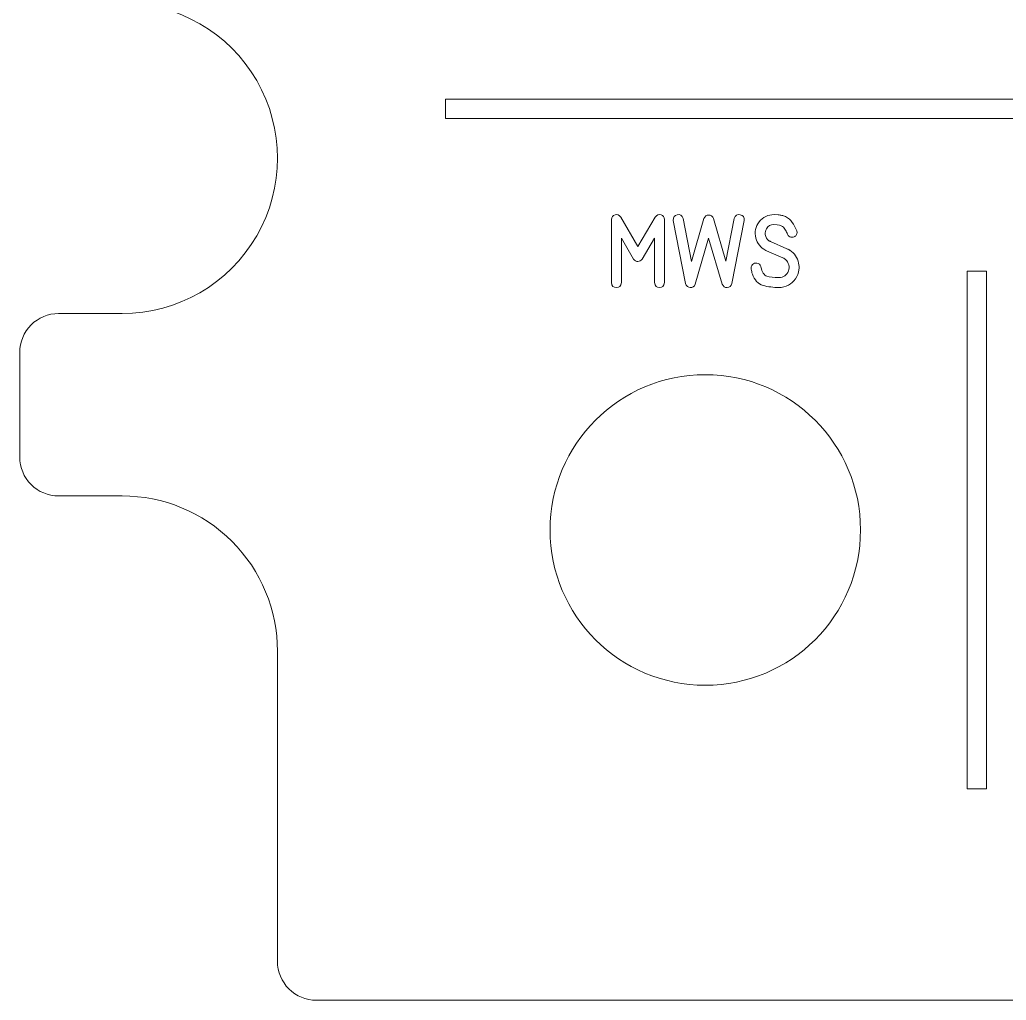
# Model space of a CAD drawing. Header units: millimetres. Extents: x -246 to 62, y -173 to 125.
# Drawn here: x -82.96 to -44.82, y 31.54 to 69.43 of the extents above; entities that cross this region are included whole.
import ezdxf

# ---------------------------------------------------------------- set-up
doc = ezdxf.new("R2010")
doc.units = ezdxf.units.MM
doc.header["$MEASUREMENT"] = 0
doc.layers.add('Cut', color=7, linetype='Continuous')
doc.layers.add('Engrave', color=7, linetype='Continuous')

msp = doc.modelspace()

# ---------------------------------------------------------------- linework, layer by layer
at = {"layer": 'Cut', "color": 250, "lineweight": 9}
for points, knots in [([(51.5314, 123.6949), (51.5312, 124.0929), (51.3728, 124.4746), (51.0911, 124.7559), (51.0911, 124.7559), (50.8095, 125.0372), (50.4295, 125.1951), (50.0314, 125.1949), (50.0314, 125.1949), (50.0314, 125.1949), (-71.4936, 125.1949), (-71.4936, 125.1949), (-71.4936, 125.1949), (-71.8916, 125.1946), (-72.2733, 125.0362), (-72.5546, 124.7546), (-72.5546, 124.7546), (-72.8359, 124.4729), (-72.9938, 124.0929), (-72.9936, 123.6949), (-72.9936, 123.6949), (-72.9936, 123.6949), (-72.9936, 111.7074), (-72.9936, 111.7074), (-72.9936, 111.7074), (-72.9926, 110.1171), (-73.6233, 108.5915), (-74.7471, 107.4663), (-74.7471, 107.4663), (-75.8709, 106.3411), (-77.4033, 105.7084), (-78.9936, 105.7074), (-78.9936, 105.7074), (-78.9936, 105.7074), (-81.4561, 105.7074), (-81.4561, 105.7074), (-81.4561, 105.7074), (-81.8541, 105.7071), (-82.2358, 105.5487), (-82.5171, 105.2671), (-82.5171, 105.2671), (-82.7984, 104.9854), (-82.9563, 104.6054), (-82.9561, 104.2074), (-82.9561, 104.2074), (-82.9561, 104.2074), (-82.9561, 100.1574), (-82.9561, 100.1574), (-82.9561, 100.1574), (-82.9558, 99.7593), (-82.7974, 99.3776), (-82.5158, 99.0963), (-82.5158, 99.0963), (-82.2341, 98.815), (-81.8541, 98.6571), (-81.4561, 98.6574), (-81.4561, 98.6574), (-81.4561, 98.6574), (-78.9936, 98.6574), (-78.9936, 98.6574), (-78.9936, 98.6574), (-76.85, 98.6574), (-74.8692, 97.5138), (-73.7974, 95.6574), (-73.7974, 95.6574), (-72.7256, 93.801), (-72.7256, 91.5138), (-73.7974, 89.6574), (-73.7974, 89.6574), (-74.8692, 87.801), (-76.85, 86.6574), (-78.9936, 86.6574), (-78.9936, 86.6574), (-78.9936, 86.6574), (-81.4561, 86.6574), (-81.4561, 86.6574), (-81.4561, 86.6574), (-81.8541, 86.6571), (-82.2358, 86.4987), (-82.5171, 86.2171), (-82.5171, 86.2171), (-82.7984, 85.9354), (-82.9563, 85.5554), (-82.9561, 85.1574), (-82.9561, 85.1574), (-82.9561, 85.1574), (-82.9561, 71.5824), (-82.9561, 71.5824), (-82.9561, 71.5824), (-82.9558, 71.1843), (-82.7974, 70.8026), (-82.5158, 70.5213), (-82.5158, 70.5213), (-82.2341, 70.24), (-81.8541, 70.0821), (-81.4561, 70.0824), (-81.4561, 70.0824), (-81.4561, 70.0824), (-78.9936, 70.0824), (-78.9936, 70.0824), (-78.9936, 70.0824), (-76.85, 70.0824), (-74.8692, 68.9388), (-73.7974, 67.0824), (-73.7974, 67.0824), (-72.7256, 65.226), (-72.7256, 62.9388), (-73.7974, 61.0824), (-73.7974, 61.0824), (-74.8692, 59.226), (-76.85, 58.0824), (-78.9936, 58.0824), (-78.9936, 58.0824), (-78.9936, 58.0824), (-81.4561, 58.0824), (-81.4561, 58.0824), (-81.4561, 58.0824), (-81.8541, 58.0821), (-82.2358, 57.9237), (-82.5171, 57.6421), (-82.5171, 57.6421), (-82.7984, 57.3604), (-82.9563, 56.9804), (-82.9561, 56.5824), (-82.9561, 56.5824), (-82.9561, 56.5824), (-82.9561, 52.5324), (-82.9561, 52.5324), (-82.9561, 52.5324), (-82.9558, 52.1343), (-82.7974, 51.7526), (-82.5158, 51.4713), (-82.5158, 51.4713), (-82.2341, 51.19), (-81.8541, 51.0321), (-81.4561, 51.0324), (-81.4561, 51.0324), (-81.4561, 51.0324), (-78.9936, 51.0324), (-78.9936, 51.0324), (-78.9936, 51.0324), (-77.4033, 51.0334), (-75.8777, 50.4026), (-74.7525, 49.2788), (-74.7525, 49.2788), (-73.6273, 48.155), (-72.9946, 46.6227), (-72.9936, 45.0324), (-72.9936, 45.0324), (-72.9936, 45.0324), (-72.9936, 33.0449), (-72.9936, 33.0449), (-72.9936, 33.0449), (-72.9933, 32.6468), (-72.8349, 32.2651), (-72.5533, 31.9838), (-72.5533, 31.9838), (-72.2716, 31.7025), (-71.8916, 31.5446), (-71.4936, 31.5449), (-71.4936, 31.5449), (-71.4936, 31.5449), (50.0314, 31.5449), (50.0314, 31.5449), (50.0314, 31.5449), (50.4295, 31.5451), (50.8112, 31.7035), (51.0925, 31.9852), (51.0925, 31.9852), (51.3738, 32.2668), (51.5317, 32.6468), (51.5314, 33.0449), (51.5314, 33.0449), (51.5314, 33.0449), (51.5314, 45.0324), (51.5314, 45.0324), (51.5314, 45.0324), (51.5304, 46.6227), (52.1612, 48.1482), (53.285, 49.2734), (53.285, 49.2734), (54.4088, 50.3987), (55.9411, 51.0314), (57.5314, 51.0324), (57.5314, 51.0324), (57.5314, 51.0324), (59.9939, 51.0324), (59.9939, 51.0324), (59.9939, 51.0324), (60.392, 51.0326), (60.7737, 51.191), (61.055, 51.4727), (61.055, 51.4727), (61.3363, 51.7543), (61.4942, 52.1343), (61.4939, 52.5324), (61.4939, 52.5324), (61.4939, 52.5324), (61.4939, 56.5824), (61.4939, 56.5824), (61.4939, 56.5824), (61.4937, 56.9804), (61.3353, 57.3621), (61.0536, 57.6434), (61.0536, 57.6434), (60.772, 57.9247), (60.392, 58.0826), (59.9939, 58.0824), (59.9939, 58.0824), (59.9939, 58.0824), (57.5314, 58.0824), (57.5314, 58.0824), (57.5314, 58.0824), (55.3878, 58.0824), (53.4071, 59.226), (52.3353, 61.0824), (52.3353, 61.0824), (51.2635, 62.9388), (51.2635, 65.226), (52.3353, 67.0824), (52.3353, 67.0824), (53.4071, 68.9388), (55.3878, 70.0824), (57.5314, 70.0824), (57.5314, 70.0824), (57.5314, 70.0824), (59.9939, 70.0824), (59.9939, 70.0824), (59.9939, 70.0824), (60.392, 70.0826), (60.7737, 70.241), (61.055, 70.5227), (61.055, 70.5227), (61.3363, 70.8043), (61.4942, 71.1843), (61.4939, 71.5824), (61.4939, 71.5824), (61.4939, 71.5824), (61.4939, 85.1574), (61.4939, 85.1574), (61.4939, 85.1574), (61.4937, 85.5554), (61.3353, 85.9371), (61.0536, 86.2184), (61.0536, 86.2184), (60.772, 86.4997), (60.392, 86.6576), (59.9939, 86.6574), (59.9939, 86.6574), (59.9939, 86.6574), (57.5314, 86.6574), (57.5314, 86.6574), (57.5314, 86.6574), (55.3878, 86.6574), (53.4071, 87.801), (52.3353, 89.6574), (52.3353, 89.6574), (51.2635, 91.5138), (51.2635, 93.801), (52.3353, 95.6574), (52.3353, 95.6574), (53.4071, 97.5138), (55.3878, 98.6574), (57.5314, 98.6574), (57.5314, 98.6574), (57.5314, 98.6574), (59.9939, 98.6574), (59.9939, 98.6574), (59.9939, 98.6574), (60.392, 98.6576), (60.7737, 98.816), (61.055, 99.0977), (61.055, 99.0977), (61.3363, 99.3793), (61.4942, 99.7593), (61.4939, 100.1574), (61.4939, 100.1574), (61.4939, 100.1574), (61.4939, 104.2074), (61.4939, 104.2074), (61.4939, 104.2074), (61.4937, 104.6054), (61.3353, 104.9871), (61.0536, 105.2684), (61.0536, 105.2684), (60.772, 105.5497), (60.392, 105.7076), (59.9939, 105.7074), (59.9939, 105.7074), (59.9939, 105.7074), (57.5314, 105.7074), (57.5314, 105.7074), (57.5314, 105.7074), (55.9411, 105.7064), (54.4156, 106.3371), (53.2904, 107.4609), (53.2904, 107.4609), (52.1651, 108.5847), (51.5324, 110.1171), (51.5314, 111.7074), (51.5314, 111.7074), (51.5314, 111.7074), (51.5314, 123.6949), (51.5314, 123.6949)], [0, 0, 0, 0, 0.012987, 0.012987, 0.012987, 0.012987, 0.025974, 0.025974, 0.025974, 0.025974, 0.038961, 0.038961, 0.038961, 0.038961, 0.0519481, 0.0519481, 0.0519481, 0.0519481, 0.0649351, 0.0649351, 0.0649351, 0.0649351, 0.0779221, 0.0779221, 0.0779221, 0.0779221, 0.0909091, 0.0909091, 0.0909091, 0.0909091, 0.1038961, 0.1038961, 0.1038961, 0.1038961, 0.1168831, 0.1168831, 0.1168831, 0.1168831, 0.1298701, 0.1298701, 0.1298701, 0.1298701, 0.1428571, 0.1428571, 0.1428571, 0.1428571, 0.1558442, 0.1558442, 0.1558442, 0.1558442, 0.1688312, 0.1688312, 0.1688312, 0.1688312, 0.1818182, 0.1818182, 0.1818182, 0.1818182, 0.1948052, 0.1948052, 0.1948052, 0.1948052, 0.2077922, 0.2077922, 0.2077922, 0.2077922, 0.2207792, 0.2207792, 0.2207792, 0.2207792, 0.2337662, 0.2337662, 0.2337662, 0.2337662, 0.2467532, 0.2467532, 0.2467532, 0.2467532, 0.2597403, 0.2597403, 0.2597403, 0.2597403, 0.2727273, 0.2727273, 0.2727273, 0.2727273, 0.2857143, 0.2857143, 0.2857143, 0.2857143, 0.2987013, 0.2987013, 0.2987013, 0.2987013, 0.3116883, 0.3116883, 0.3116883, 0.3116883, 0.3246753, 0.3246753, 0.3246753, 0.3246753, 0.3376623, 0.3376623, 0.3376623, 0.3376623, 0.3506494, 0.3506494, 0.3506494, 0.3506494, 0.3636364, 0.3636364, 0.3636364, 0.3636364, 0.3766234, 0.3766234, 0.3766234, 0.3766234, 0.3896104, 0.3896104, 0.3896104, 0.3896104, 0.4025974, 0.4025974, 0.4025974, 0.4025974, 0.4155844, 0.4155844, 0.4155844, 0.4155844, 0.4285714, 0.4285714, 0.4285714, 0.4285714, 0.4415584, 0.4415584, 0.4415584, 0.4415584, 0.4545455, 0.4545455, 0.4545455, 0.4545455, 0.4675325, 0.4675325, 0.4675325, 0.4675325, 0.4805195, 0.4805195, 0.4805195, 0.4805195, 0.4935065, 0.4935065, 0.4935065, 0.4935065, 0.5064935, 0.5064935, 0.5064935, 0.5064935, 0.5194805, 0.5194805, 0.5194805, 0.5194805, 0.5324675, 0.5324675, 0.5324675, 0.5324675, 0.5454545, 0.5454545, 0.5454545, 0.5454545, 0.5584416, 0.5584416, 0.5584416, 0.5584416, 0.5714286, 0.5714286, 0.5714286, 0.5714286, 0.5844156, 0.5844156, 0.5844156, 0.5844156, 0.5974026, 0.5974026, 0.5974026, 0.5974026, 0.6103896, 0.6103896, 0.6103896, 0.6103896, 0.6233766, 0.6233766, 0.6233766, 0.6233766, 0.6363636, 0.6363636, 0.6363636, 0.6363636, 0.6493506, 0.6493506, 0.6493506, 0.6493506, 0.6623377, 0.6623377, 0.6623377, 0.6623377, 0.6753247, 0.6753247, 0.6753247, 0.6753247, 0.6883117, 0.6883117, 0.6883117, 0.6883117, 0.7012987, 0.7012987, 0.7012987, 0.7012987, 0.7142857, 0.7142857, 0.7142857, 0.7142857, 0.7272727, 0.7272727, 0.7272727, 0.7272727, 0.7402597, 0.7402597, 0.7402597, 0.7402597, 0.7532468, 0.7532468, 0.7532468, 0.7532468, 0.7662338, 0.7662338, 0.7662338, 0.7662338, 0.7792208, 0.7792208, 0.7792208, 0.7792208, 0.7922078, 0.7922078, 0.7922078, 0.7922078, 0.8051948, 0.8051948, 0.8051948, 0.8051948, 0.8181818, 0.8181818, 0.8181818, 0.8181818, 0.8311688, 0.8311688, 0.8311688, 0.8311688, 0.8441558, 0.8441558, 0.8441558, 0.8441558, 0.8571429, 0.8571429, 0.8571429, 0.8571429, 0.8701299, 0.8701299, 0.8701299, 0.8701299, 0.8831169, 0.8831169, 0.8831169, 0.8831169, 0.8961039, 0.8961039, 0.8961039, 0.8961039, 0.9090909, 0.9090909, 0.9090909, 0.9090909, 0.9220779, 0.9220779, 0.9220779, 0.9220779, 0.9350649, 0.9350649, 0.9350649, 0.9350649, 0.9480519, 0.9480519, 0.9480519, 0.9480519, 0.961039, 0.961039, 0.961039, 0.961039, 0.974026, 0.974026, 0.974026, 0.974026, 1, 1, 1, 1]), ([(-56.4561, 55.7183), (-53.1423, 55.7183), (-50.4561, 53.0319), (-50.4561, 49.7182), (-50.4561, 49.7182), (-50.4561, 46.4046), (-53.1424, 43.7182), (-56.4561, 43.7182), (-56.4561, 43.7182), (-59.7698, 43.7183), (-62.4561, 46.4045), (-62.4561, 49.7182), (-62.4561, 49.7182), (-62.4561, 53.032), (-59.7698, 55.7182), (-56.4561, 55.7183)], [0, 0, 0, 0, 0.2, 0.2, 0.2, 0.2, 0.4, 0.4, 0.4, 0.4, 0.6, 0.6, 0.6, 0.6, 1, 1, 1, 1])]:
    msp.add_open_spline(points, degree=3, knots=knots, dxfattribs=at)
at = {"layer": 'Engrave', "color": 240, "lineweight": 9}
for points, knots in [([(-35.1002, 65.6199), (-35.1002, 65.6199), (-66.4936, 65.6199), (-66.4936, 65.6199), (-66.4936, 65.6199), (-66.4936, 65.6199), (-66.4936, 66.3699), (-66.4936, 66.3699), (-66.4936, 66.3699), (-66.4936, 66.3699), (-35.1002, 66.3699), (-35.1002, 66.3699), (-35.1002, 66.3699), (-35.1002, 66.3699), (-35.1002, 65.6199), (-35.1002, 65.6199)], [0, 0, 0, 0, 0.2, 0.2, 0.2, 0.2, 0.4, 0.4, 0.4, 0.4, 0.6, 0.6, 0.6, 0.6, 1, 1, 1, 1]), ([(-58.0294, 59.2744), (-58.0497, 59.1459), (-58.1146, 59.0815), (-58.2242, 59.082), (-58.2242, 59.082), (-58.3342, 59.0824), (-58.3987, 59.1469), (-58.418, 59.2744), (-58.418, 59.2744), (-58.418, 59.2744), (-58.418, 60.9954), (-58.418, 60.9954), (-58.418, 60.9954), (-58.418, 60.9954), (-58.8907, 60.1869), (-58.8907, 60.1869), (-58.8907, 60.1869), (-58.941, 60.1262), (-58.9975, 60.0942), (-59.0595, 60.0914), (-59.0595, 60.0914), (-59.1216, 60.089), (-59.1767, 60.1205), (-59.2256, 60.1869), (-59.2256, 60.1869), (-59.2256, 60.1869), (-59.6955, 60.9917), (-59.6955, 60.9917), (-59.6955, 60.9917), (-59.6955, 60.9917), (-59.6941, 59.2744), (-59.6941, 59.2744), (-59.6941, 59.2744), (-59.7086, 59.1469), (-59.775, 59.0829), (-59.893, 59.0834), (-59.893, 59.0834), (-60.0111, 59.0839), (-60.0746, 59.1478), (-60.084, 59.2744), (-60.084, 59.2744), (-60.084, 59.2744), (-60.084, 61.708), (-60.084, 61.708), (-60.084, 61.708), (-60.0765, 61.8139), (-60.0304, 61.8769), (-59.9448, 61.8976), (-59.9448, 61.8976), (-59.8592, 61.9183), (-59.7848, 61.8891), (-59.7213, 61.8101), (-59.7213, 61.8101), (-59.7213, 61.8101), (-59.0586, 60.6704), (-59.0586, 60.6704), (-59.0586, 60.6704), (-59.0586, 60.6704), (-58.3888, 61.8101), (-58.3888, 61.8101), (-58.3888, 61.8101), (-58.3258, 61.8891), (-58.2519, 61.9178), (-58.1677, 61.8966), (-58.1677, 61.8966), (-58.084, 61.8755), (-58.0374, 61.8129), (-58.0294, 61.708), (-58.0294, 61.708), (-58.0294, 61.708), (-58.0294, 59.2744), (-58.0294, 59.2744)], [0, 0, 0, 0, 0.0526316, 0.0526316, 0.0526316, 0.0526316, 0.1052632, 0.1052632, 0.1052632, 0.1052632, 0.1578947, 0.1578947, 0.1578947, 0.1578947, 0.2105263, 0.2105263, 0.2105263, 0.2105263, 0.2631579, 0.2631579, 0.2631579, 0.2631579, 0.3157895, 0.3157895, 0.3157895, 0.3157895, 0.3684211, 0.3684211, 0.3684211, 0.3684211, 0.4210526, 0.4210526, 0.4210526, 0.4210526, 0.4736842, 0.4736842, 0.4736842, 0.4736842, 0.5263158, 0.5263158, 0.5263158, 0.5263158, 0.5789474, 0.5789474, 0.5789474, 0.5789474, 0.6315789, 0.6315789, 0.6315789, 0.6315789, 0.6842105, 0.6842105, 0.6842105, 0.6842105, 0.7368421, 0.7368421, 0.7368421, 0.7368421, 0.7894737, 0.7894737, 0.7894737, 0.7894737, 0.8421053, 0.8421053, 0.8421053, 0.8421053, 0.8947368, 0.8947368, 0.8947368, 0.8947368, 1, 1, 1, 1]), ([(-56.1391, 61.7466), (-56.1391, 61.7466), (-55.6565, 60.0984), (-55.6565, 60.0984), (-55.6565, 60.0984), (-55.6565, 60.0984), (-55.3343, 61.7466), (-55.3343, 61.7466), (-55.3343, 61.7466), (-55.2957, 61.8708), (-55.22, 61.9211), (-55.1076, 61.8981), (-55.1076, 61.8981), (-54.9947, 61.875), (-54.9434, 61.8002), (-54.9523, 61.6737), (-54.9523, 61.6737), (-54.9523, 61.6737), (-55.4293, 59.24), (-55.4293, 59.24), (-55.4293, 59.24), (-55.4584, 59.1379), (-55.5187, 59.0853), (-55.609, 59.0815), (-55.609, 59.0815), (-55.6993, 59.0777), (-55.7651, 59.1243), (-55.8056, 59.2207), (-55.8056, 59.2207), (-55.8056, 59.2207), (-56.3263, 60.9982), (-56.3263, 60.9982), (-56.3263, 60.9982), (-56.3263, 60.9982), (-56.8432, 59.2207), (-56.8432, 59.2207), (-56.8432, 59.2207), (-56.8851, 59.1215), (-56.95, 59.0749), (-57.0375, 59.0815), (-57.0375, 59.0815), (-57.1245, 59.0881), (-57.1861, 59.1408), (-57.2218, 59.24), (-57.2218, 59.24), (-57.2218, 59.24), (-57.6988, 61.6737), (-57.6988, 61.6737), (-57.6988, 61.6737), (-57.6988, 61.8049), (-57.6466, 61.8807), (-57.5417, 61.9004), (-57.5417, 61.9004), (-57.4368, 61.9202), (-57.3606, 61.8689), (-57.3131, 61.7466), (-57.3131, 61.7466), (-57.3131, 61.7466), (-56.9947, 60.0956), (-56.9947, 60.0956), (-56.9947, 60.0956), (-56.9947, 60.0956), (-56.5125, 61.7466), (-56.5125, 61.7466), (-56.5125, 61.7466), (-56.473, 61.8374), (-56.4095, 61.8844), (-56.323, 61.8872), (-56.323, 61.8872), (-56.236, 61.8901), (-56.1748, 61.843), (-56.1391, 61.7466)], [0, 0, 0, 0, 0.0526316, 0.0526316, 0.0526316, 0.0526316, 0.1052632, 0.1052632, 0.1052632, 0.1052632, 0.1578947, 0.1578947, 0.1578947, 0.1578947, 0.2105263, 0.2105263, 0.2105263, 0.2105263, 0.2631579, 0.2631579, 0.2631579, 0.2631579, 0.3157895, 0.3157895, 0.3157895, 0.3157895, 0.3684211, 0.3684211, 0.3684211, 0.3684211, 0.4210526, 0.4210526, 0.4210526, 0.4210526, 0.4736842, 0.4736842, 0.4736842, 0.4736842, 0.5263158, 0.5263158, 0.5263158, 0.5263158, 0.5789474, 0.5789474, 0.5789474, 0.5789474, 0.6315789, 0.6315789, 0.6315789, 0.6315789, 0.6842105, 0.6842105, 0.6842105, 0.6842105, 0.7368421, 0.7368421, 0.7368421, 0.7368421, 0.7894737, 0.7894737, 0.7894737, 0.7894737, 0.8421053, 0.8421053, 0.8421053, 0.8421053, 0.8947368, 0.8947368, 0.8947368, 0.8947368, 1, 1, 1, 1]), ([(-53.299, 60.5834), (-53.299, 60.5834), (-53.2769, 60.574), (-53.2769, 60.574), (-53.2769, 60.574), (-53.2769, 60.574), (-53.252, 60.5617), (-53.252, 60.5617), (-53.252, 60.5617), (-53.252, 60.5617), (-53.2299, 60.549), (-53.2299, 60.549), (-53.2299, 60.549), (-53.2238, 60.5443), (-53.2162, 60.5401), (-53.2087, 60.5359), (-53.2087, 60.5359), (-53.2007, 60.5321), (-53.1932, 60.5274), (-53.1857, 60.5232), (-53.1857, 60.5232), (-53.0041, 60.4037), (-52.8912, 60.2381), (-52.8484, 60.0269), (-52.8484, 60.0269), (-52.832, 59.9442), (-52.8282, 59.859), (-52.8371, 59.772), (-52.8371, 59.772), (-52.8522, 59.6469), (-52.8959, 59.5316), (-52.9688, 59.4253), (-52.9688, 59.4253), (-53.0417, 59.319), (-53.1335, 59.2372), (-53.2435, 59.1793), (-53.2435, 59.1793), (-53.3621, 59.1168), (-53.4848, 59.0857), (-53.6118, 59.0857), (-53.6118, 59.0857), (-53.8249, 59.0857), (-54.0281, 59.113), (-54.2224, 59.1676), (-54.2224, 59.1676), (-54.4162, 59.2221), (-54.5544, 59.3684), (-54.6368, 59.6064), (-54.6368, 59.6064), (-54.648, 59.637), (-54.656, 59.668), (-54.6617, 59.7), (-54.6617, 59.7), (-54.6673, 59.7325), (-54.6739, 59.7645), (-54.681, 59.7969), (-54.681, 59.7969), (-54.6946, 59.8628), (-54.6786, 59.9211), (-54.632, 59.9719), (-54.632, 59.9719), (-54.586, 60.0222), (-54.5281, 60.0415), (-54.4594, 60.0298), (-54.4594, 60.0298), (-54.3865, 60.0147), (-54.3362, 59.97), (-54.3075, 59.8948), (-54.3075, 59.8948), (-54.3075, 59.8948), (-54.3033, 59.8821), (-54.3033, 59.8821), (-54.3033, 59.8821), (-54.2595, 59.6826), (-54.1824, 59.5636), (-54.0728, 59.5251), (-54.0728, 59.5251), (-53.9627, 59.4865), (-53.8103, 59.4691), (-53.6146, 59.4728), (-53.6146, 59.4728), (-53.4345, 59.4728), (-53.3108, 59.5575), (-53.2435, 59.7264), (-53.2435, 59.7264), (-53.2144, 59.8016), (-53.2097, 59.8802), (-53.2299, 59.9616), (-53.2299, 59.9616), (-53.2501, 60.0425), (-53.2901, 60.1107), (-53.3498, 60.1648), (-53.3498, 60.1648), (-53.3766, 60.1878), (-53.4114, 60.209), (-53.4547, 60.2292), (-53.4547, 60.2292), (-53.4547, 60.2292), (-54.0925, 60.5091), (-54.0925, 60.5091), (-54.0925, 60.5091), (-54.0925, 60.5091), (-54.1132, 60.5204), (-54.1132, 60.5204), (-54.1132, 60.5204), (-54.3221, 60.6304), (-54.4514, 60.787), (-54.5018, 60.9902), (-54.5018, 60.9902), (-54.5634, 61.2254), (-54.5206, 61.4362), (-54.3729, 61.6234), (-54.3729, 61.6234), (-54.2257, 61.8101), (-54.0319, 61.9037), (-53.7924, 61.9037), (-53.7924, 61.9037), (-53.7924, 61.9037), (-53.6405, 61.8995), (-53.6405, 61.8995), (-53.6405, 61.8995), (-53.5911, 61.8905), (-53.5431, 61.8816), (-53.4975, 61.8727), (-53.4975, 61.8727), (-53.4514, 61.8642), (-53.4049, 61.8491), (-53.3583, 61.828), (-53.3583, 61.828), (-53.2426, 61.7739), (-53.1537, 61.6991), (-53.0921, 61.6045), (-53.0921, 61.6045), (-53.0305, 61.51), (-52.9749, 61.4075), (-52.9256, 61.2974), (-52.9256, 61.2974), (-52.9209, 61.287), (-52.9166, 61.2753), (-52.9129, 61.2616), (-52.9129, 61.2616), (-52.903, 61.2165), (-52.9077, 61.1756), (-52.927, 61.1389), (-52.927, 61.1389), (-52.9378, 61.1158), (-52.9495, 61.0984), (-52.9613, 61.0867), (-52.9613, 61.0867), (-52.9731, 61.0744), (-52.9829, 61.0664), (-52.99, 61.0617), (-52.99, 61.0617), (-53.038, 61.0279), (-53.0902, 61.0175), (-53.1471, 61.0316), (-53.1471, 61.0316), (-53.2045, 61.0443), (-53.2478, 61.081), (-53.2783, 61.1417), (-53.2783, 61.1417), (-53.3023, 61.1949), (-53.3277, 61.2494), (-53.3545, 61.3049), (-53.3545, 61.3049), (-53.3818, 61.3604), (-53.4199, 61.4065), (-53.4684, 61.4437), (-53.4684, 61.4437), (-53.4886, 61.4583), (-53.5083, 61.4691), (-53.5272, 61.4757), (-53.5272, 61.4757), (-53.546, 61.4827), (-53.5667, 61.4902), (-53.5897, 61.4987), (-53.5897, 61.4987), (-53.5897, 61.4987), (-53.6791, 61.5138), (-53.6791, 61.5138), (-53.6791, 61.5138), (-53.6791, 61.5138), (-53.8061, 61.518), (-53.8061, 61.518), (-53.8061, 61.518), (-53.9293, 61.5161), (-54.0234, 61.463), (-54.0883, 61.3581), (-54.0883, 61.3581), (-54.1325, 61.2908), (-54.149, 61.216), (-54.1382, 61.1332), (-54.1382, 61.1332), (-54.1255, 61.0316), (-54.0775, 60.9526), (-53.9947, 60.8962), (-53.9947, 60.8962), (-53.9909, 60.8938), (-53.9872, 60.8905), (-53.9825, 60.8872), (-53.9825, 60.8872), (-53.9778, 60.8844), (-53.9726, 60.8811), (-53.9674, 60.8783), (-53.9674, 60.8783), (-53.9674, 60.8783), (-53.9519, 60.8717), (-53.9519, 60.8717), (-53.9519, 60.8717), (-53.9519, 60.8717), (-53.9354, 60.8647), (-53.9354, 60.8647), (-53.9354, 60.8647), (-53.9354, 60.8647), (-53.299, 60.5834), (-53.299, 60.5834)], [0, 0, 0, 0, 0.0181818, 0.0181818, 0.0181818, 0.0181818, 0.0363636, 0.0363636, 0.0363636, 0.0363636, 0.0545455, 0.0545455, 0.0545455, 0.0545455, 0.0727273, 0.0727273, 0.0727273, 0.0727273, 0.0909091, 0.0909091, 0.0909091, 0.0909091, 0.1090909, 0.1090909, 0.1090909, 0.1090909, 0.1272727, 0.1272727, 0.1272727, 0.1272727, 0.1454545, 0.1454545, 0.1454545, 0.1454545, 0.1636364, 0.1636364, 0.1636364, 0.1636364, 0.1818182, 0.1818182, 0.1818182, 0.1818182, 0.2, 0.2, 0.2, 0.2, 0.2181818, 0.2181818, 0.2181818, 0.2181818, 0.2363636, 0.2363636, 0.2363636, 0.2363636, 0.2545455, 0.2545455, 0.2545455, 0.2545455, 0.2727273, 0.2727273, 0.2727273, 0.2727273, 0.2909091, 0.2909091, 0.2909091, 0.2909091, 0.3090909, 0.3090909, 0.3090909, 0.3090909, 0.3272727, 0.3272727, 0.3272727, 0.3272727, 0.3454545, 0.3454545, 0.3454545, 0.3454545, 0.3636364, 0.3636364, 0.3636364, 0.3636364, 0.3818182, 0.3818182, 0.3818182, 0.3818182, 0.4, 0.4, 0.4, 0.4, 0.4181818, 0.4181818, 0.4181818, 0.4181818, 0.4363636, 0.4363636, 0.4363636, 0.4363636, 0.4545455, 0.4545455, 0.4545455, 0.4545455, 0.4727273, 0.4727273, 0.4727273, 0.4727273, 0.4909091, 0.4909091, 0.4909091, 0.4909091, 0.5090909, 0.5090909, 0.5090909, 0.5090909, 0.5272727, 0.5272727, 0.5272727, 0.5272727, 0.5454545, 0.5454545, 0.5454545, 0.5454545, 0.5636364, 0.5636364, 0.5636364, 0.5636364, 0.5818182, 0.5818182, 0.5818182, 0.5818182, 0.6, 0.6, 0.6, 0.6, 0.6181818, 0.6181818, 0.6181818, 0.6181818, 0.6363636, 0.6363636, 0.6363636, 0.6363636, 0.6545455, 0.6545455, 0.6545455, 0.6545455, 0.6727273, 0.6727273, 0.6727273, 0.6727273, 0.6909091, 0.6909091, 0.6909091, 0.6909091, 0.7090909, 0.7090909, 0.7090909, 0.7090909, 0.7272727, 0.7272727, 0.7272727, 0.7272727, 0.7454545, 0.7454545, 0.7454545, 0.7454545, 0.7636364, 0.7636364, 0.7636364, 0.7636364, 0.7818182, 0.7818182, 0.7818182, 0.7818182, 0.8, 0.8, 0.8, 0.8, 0.8181818, 0.8181818, 0.8181818, 0.8181818, 0.8363636, 0.8363636, 0.8363636, 0.8363636, 0.8545455, 0.8545455, 0.8545455, 0.8545455, 0.8727273, 0.8727273, 0.8727273, 0.8727273, 0.8909091, 0.8909091, 0.8909091, 0.8909091, 0.9090909, 0.9090909, 0.9090909, 0.9090909, 0.9272727, 0.9272727, 0.9272727, 0.9272727, 0.9454545, 0.9454545, 0.9454545, 0.9454545, 0.9636364, 0.9636364, 0.9636364, 0.9636364, 1, 1, 1, 1]), ([(-45.5811, 39.7182), (-45.5811, 39.7182), (-46.3311, 39.7182), (-46.3311, 39.7182), (-46.3311, 39.7182), (-46.3311, 39.7182), (-46.3311, 59.7182), (-46.3311, 59.7182), (-46.3311, 59.7182), (-46.3311, 59.7182), (-45.5811, 59.7182), (-45.5811, 59.7182), (-45.5811, 59.7182), (-45.5811, 59.7182), (-45.5811, 39.7182), (-45.5811, 39.7182)], [0, 0, 0, 0, 0.2, 0.2, 0.2, 0.2, 0.4, 0.4, 0.4, 0.4, 0.6, 0.6, 0.6, 0.6, 1, 1, 1, 1])]:
    msp.add_open_spline(points, degree=3, knots=knots, dxfattribs=at)

doc.saveas('drawing.dxf')
